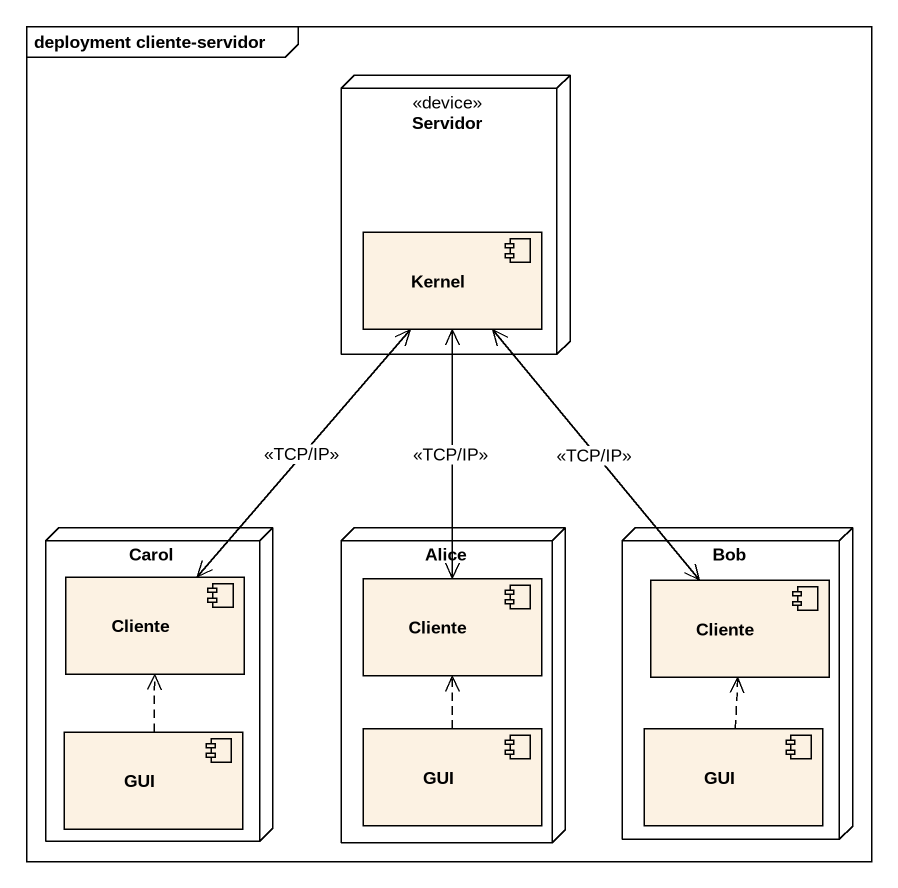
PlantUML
@startuml
mainframe deployment cliente-servidor
node Servidor <<device>> {
  component Kernel
}
node Carol {
  component Cliente
  component GUI
}
node Alice {
  component "Cliente" as Cliente_2
  component "GUI" as GUI_2
}
node Bob {
  component "Cliente" as Cliente_3
  component "GUI" as GUI_3
}
Cliente <-up-> Kernel : <<TCP/IP>>
Cliente_2 <-up-> Kernel : <<TCP/IP>>
Cliente_3 <-up-> Kernel : <<TCP/IP>>
GUI .up.> Cliente
GUI_2 .up.> Cliente_2
GUI_3 .up.> Cliente_3
@enduml
